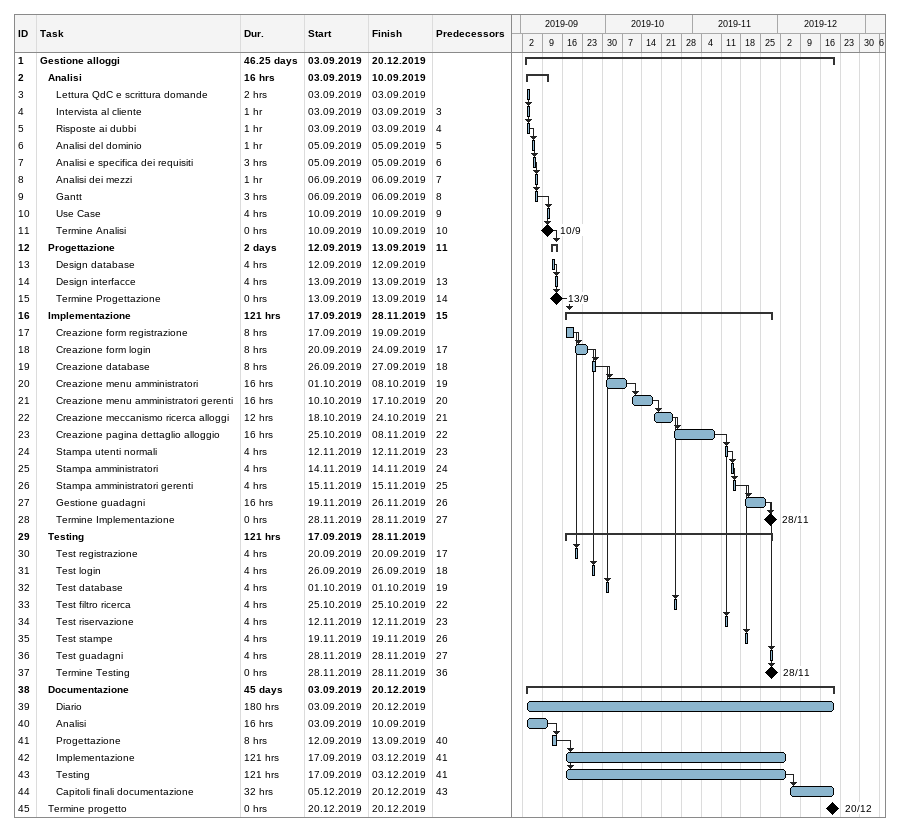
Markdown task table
| ID | Level | Task | Duration | Start | Finish | Predecessors |
|---|---|---|---|---|---|---|
| 1 | 1 | **Gestione alloggi** | 46.25d | 2019-09-03 | 2019-12-20 |  |
| 2 | 2 | **Analisi** | 16h | 2019-09-03 | 2019-09-10 |  |
| 3 | 3 | Lettura QdC e scrittura domande | 2h | 2019-09-03 | 2019-09-03 |  |
| 4 | 3 | Intervista al cliente | 1h | 2019-09-03 | 2019-09-03 | 3 |
| 5 | 3 | Risposte ai dubbi | 1h | 2019-09-03 | 2019-09-03 | 4 |
| 6 | 3 | Analisi del dominio | 1h | 2019-09-05 | 2019-09-05 | 5 |
| 7 | 3 | Analisi e specifica dei requisiti | 3h | 2019-09-05 | 2019-09-05 | 6 |
| 8 | 3 | Analisi dei mezzi | 1h | 2019-09-06 | 2019-09-06 | 7 |
| 9 | 3 | Gantt | 3h | 2019-09-06 | 2019-09-06 | 8 |
| 10 | 3 | Use Case | 4h | 2019-09-10 | 2019-09-10 | 9 |
| 11 | 3 | Termine Analisi | 0h | 2019-09-10 | 2019-09-10 | 10 |
| 12 | 2 | **Progettazione** | 2d | 2019-09-12 | 2019-09-13 | 11 |
| 13 | 3 | Design database | 4h | 2019-09-12 | 2019-09-12 |  |
| 14 | 3 | Design interfacce | 4h | 2019-09-13 | 2019-09-13 | 13 |
| 15 | 3 | Termine Progettazione | 0h | 2019-09-13 | 2019-09-13 | 14 |
| 16 | 2 | **Implementazione** | 121h | 2019-09-17 | 2019-11-28 | 15 |
| 17 | 3 | Creazione form registrazione | 8h | 2019-09-17 | 2019-09-19 |  |
| 18 | 3 | Creazione form login | 8h | 2019-09-20 | 2019-09-24 | 17 |
| 19 | 3 | Creazione database | 8h | 2019-09-26 | 2019-09-27 | 18 |
| 20 | 3 | Creazione menu amministratori | 16h | 2019-10-01 | 2019-10-08 | 19 |
| 21 | 3 | Creazione menu amministratori gerenti | 16h | 2019-10-10 | 2019-10-17 | 20 |
| 22 | 3 | Creazione meccanismo ricerca alloggi | 12h | 2019-10-18 | 2019-10-24 | 21 |
| 23 | 3 | Creazione pagina dettaglio alloggio | 16h | 2019-10-25 | 2019-11-08 | 22 |
| 24 | 3 | Stampa utenti normali | 4h | 2019-11-12 | 2019-11-12 | 23 |
| 25 | 3 | Stampa amministratori | 4h | 2019-11-14 | 2019-11-14 | 24 |
| 26 | 3 | Stampa amministratori gerenti | 4h | 2019-11-15 | 2019-11-15 | 25 |
| 27 | 3 | Gestione guadagni | 16h | 2019-11-19 | 2019-11-26 | 26 |
| 28 | 3 | Termine Implementazione | 0h | 2019-11-28 | 2019-11-28 | 27 |
| 29 | 2 | **Testing** | 121h | 2019-09-17 | 2019-11-28 |  |
| 30 | 3 | Test registrazione | 4h | 2019-09-20 | 2019-09-20 | 17 |
| 31 | 3 | Test login | 4h | 2019-09-26 | 2019-09-26 | 18 |
| 32 | 3 | Test database | 4h | 2019-10-01 | 2019-10-01 | 19 |
| 33 | 3 | Test filtro ricerca | 4h | 2019-10-25 | 2019-10-25 | 22 |
| 34 | 3 | Test riservazione | 4h | 2019-11-12 | 2019-11-12 | 23 |
| 35 | 3 | Test stampe | 4h | 2019-11-19 | 2019-11-19 | 26 |
| 36 | 3 | Test guadagni | 4h | 2019-11-28 | 2019-11-28 | 27 |
| 37 | 3 | Termine Testing | 0h | 2019-11-28 | 2019-11-28 | 36 |
| 38 | 2 | **Documentazione** | 45d | 2019-09-03 | 2019-12-20 |  |
| 39 | 3 | Diario | 180h | 2019-09-03 | 2019-12-20 |  |
| 40 | 3 | Analisi | 16h | 2019-09-03 | 2019-09-10 |  |
| 41 | 3 | Progettazione | 8h | 2019-09-12 | 2019-09-13 | 40 |
| 42 | 3 | Implementazione | 121h | 2019-09-17 | 2019-12-03 | 41 |
| 43 | 3 | Testing | 121h | 2019-09-17 | 2019-12-03 | 41 |
| 44 | 3 | Capitoli finali documentazione | 32h | 2019-12-05 | 2019-12-20 | 43 |
| 45 | 2 | Termine progetto | 0h | 2019-12-20 | 2019-12-20 |  |
